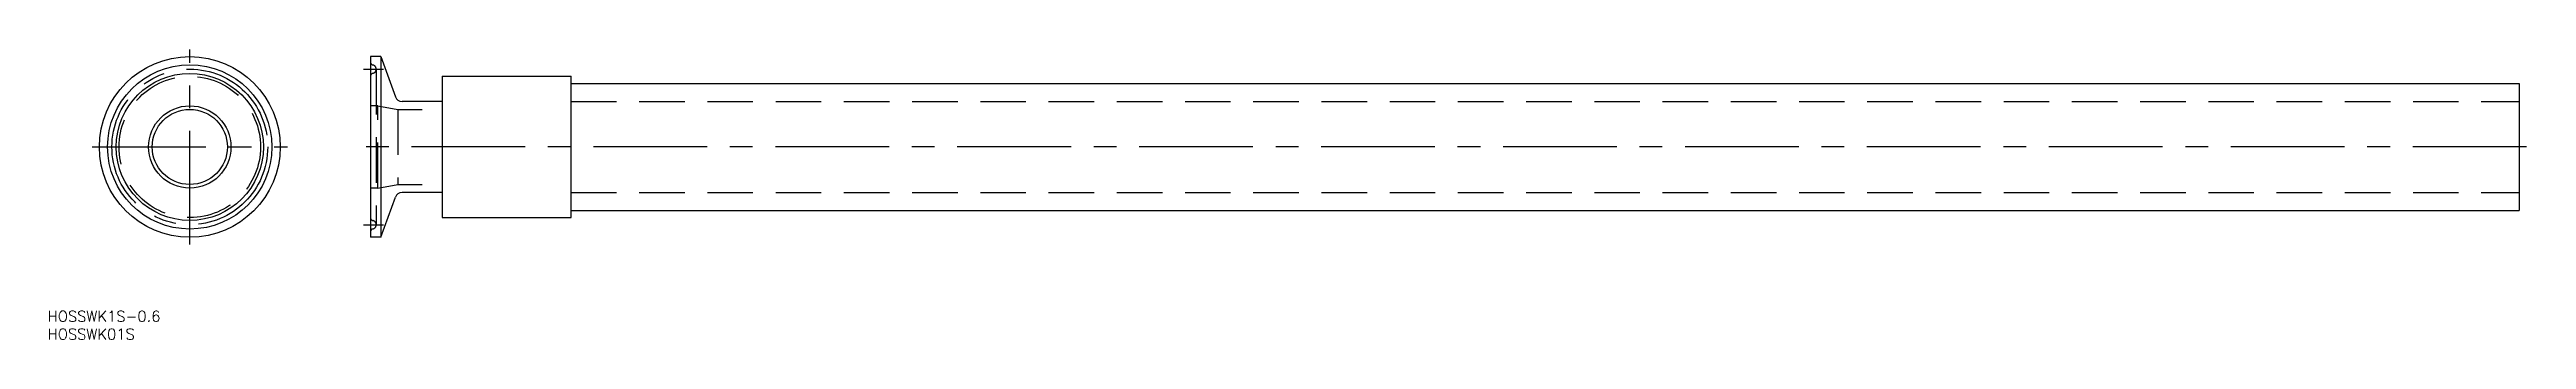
# Model space of a CAD drawing. Extents: x -39 to 652, y -54 to 27.
import ezdxf

# ---------------------------------------------------------------- set-up
doc = ezdxf.new("R2010")
doc.units = 0
doc.linetypes.add('CENTER', pattern=[50.8, 31.75, -6.35, 6.35, -6.35])
doc.linetypes.add('DASHED', pattern=[19.05, 12.7, -6.35])
doc.layers.get('0').update_dxf_attribs({"linetype": 'CONTINUOUS'})
doc.layers.add('CENTER', color=1, linetype='CONTINUOUS')
doc.styles.get("Standard").update_dxf_attribs({"font": 'txt.shx', "height": 3, "bigfont": 'bigfont.shx'})

msp = doc.modelspace()

# ---------------------------------------------------------------- linework, layer by layer
at = {"color": 7, "linetype": 'CONTINUOUS'}
for p, q in [((50.46, 25.25), (50.46, -25.25)), ((53.31, 25.25), (50.46, 25.25)), ((53.31, 25.25), (53.31, -25.25)), ((53.31, 25.25), (57.4, 14.02)), ((70.46, 19.75), (70.46, -19.75)), ((70.46, 19.75), (106.46, 19.75)), ((106.46, -19.75), (106.46, 19.75)), ((106.46, 17.75), (650.46, 17.75)), ((650.46, 17.75), (650.46, -17.75)), ((70.46, 12.7), (59.28, 12.7)), ((70.46, -12.7), (59.28, -12.7)), ((53.31, -25.25), (57.4, -14.02)), ((70.46, -19.75), (106.46, -19.75)), ((106.46, -17.75), (650.46, -17.75)), ((53.31, -25.25), (50.46, -25.25))]:
    msp.add_line(p, q, dxfattribs=at)
at = {"color": 3, "linetype": 'DASHED'}
for p, q in [((52.06, 21.75), (52.06, -21.75)), ((52.46, 11.5), (50.46, 11.5)), ((52.46, -11.5), (52.46, 11.5)), ((52.46, 11.5), (58.13, 10.5)), ((58.13, 10.5), (64.87, 10.5)), ((58.13, 10.5), (58.13, -10.5)), ((106.46, 12.7), (650.46, 12.7)), ((52.46, -11.5), (50.46, -11.5)), ((52.46, -11.5), (58.13, -10.5)), ((58.13, -10.5), (64.87, -10.5)), ((106.46, -12.7), (650.46, -12.7))]:
    msp.add_line(p, q, dxfattribs=at)
at = {"color": 7, "linetype": 'CONTINUOUS'}
for radius in [25.25, 22.95, 20.55, 11.5, 10.5]:
    msp.add_circle((0, 0), radius, dxfattribs=at)
at = {"color": 3, "linetype": 'DASHED'}
msp.add_circle((0, 0), 19.75, dxfattribs=at)
for centre, radius, start, end in [((51.26, 23.71), 0.8, 180, 258.46304), ((50.86, 21.75), 1.2, 281.53696, 78.46304), ((51.26, 19.79), 0.8, 101.53696, 180), ((51.26, -19.79), 0.8, 180, 258.46304), ((50.86, -21.75), 1.2, 281.53696, 78.46304), ((51.26, -23.71), 0.8, 101.53696, 180)]:
    msp.add_arc(centre, radius, start, end, dxfattribs=at)
at = {"color": 7, "linetype": 'CONTINUOUS'}
for centre, start, end in [((59.28, 14.7), 200, 270), ((59.28, -14.7), 90, 160)]:
    msp.add_arc(centre, 2, start, end, dxfattribs=at)
at = {"layer": 'CENTER', "color": 1, "linetype": 'CENTER'}
for p, q in [((0, -27.25), (0, 27.25)), ((48.46, 21.75), (54.06, 21.75)), ((-27.25, 0), (27.25, 0)), ((652.46, 0), (48.46, 0)), ((48.46, -21.75), (54.06, -21.75))]:
    msp.add_line(p, q, dxfattribs=at)
msp.add_circle((0, 0), 21.75, dxfattribs=at)

# ---------------------------------------------------------------- texts
at = {"color": 7, "linetype": 'CONTINUOUS'}
for s, p in [('HOSSWK1S-0.6', (-39.68, -48.83)), ('HOSSWK01S', (-39.68, -53.83))]:
    msp.add_text(s, height=3, dxfattribs=at).set_placement(p)

doc.saveas('drawing.dxf')
